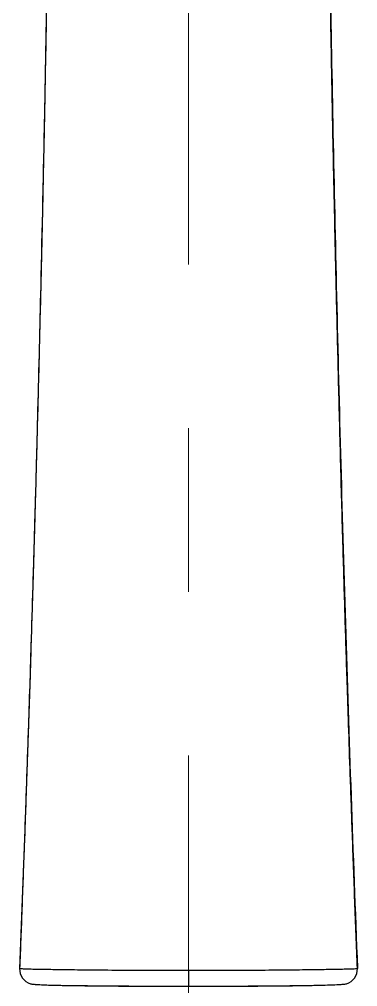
# Model space of a CAD drawing. Extents: x 7920 to 9049, y 0 to 827.
# Drawn here: x 8369.3 to 8402.2, y 387.6 to 481.4 of the extents above; entities that cross this region are included whole.
import ezdxf

# ---------------------------------------------------------------- set-up
doc = ezdxf.new("R2010")
doc.units = 0
doc.header["$LTSCALE"] = 10
doc.header["$MEASUREMENT"] = 0
doc.linetypes.add('CENTER2', pattern=[28.575, 19.05, -3.175, 3.175, -3.175])
doc.layers.add('1', color=7, linetype='CONTINUOUS')
doc.layers.add('Cneter', color=1, linetype='CENTER2', lineweight=13)

msp = doc.modelspace()

# ---------------------------------------------------------------- linework, layer by layer
at = {"layer": '1', "color": 7, "linetype": 'Continuous'}
for p, q in [((8369.343, 389.341), (8369.337, 389.34)), ((8402.145, 389.34), (8402.139, 389.341))]:
    msp.add_line(p, q, dxfattribs=at)
for centre, major_axis, ratio, start_param, end_param in [((8370.834, 389.282), (0.339, 1.461), 0.998873, 1.760247, 3.078028), ((8400.648, 389.282), (-0.339, 1.461), 0.998873, 3.205157, 4.522938), ((8385.741, 389.089), (0, 1.5), 0.000004, 1.514132, 3.152332)]:
    msp.add_ellipse(centre, major_axis=major_axis, ratio=ratio, start_param=start_param, end_param=end_param, dxfattribs=at)
for points, knots in [([(8372.254, 508.277), (8372.245, 506.87), (8372.213, 502.904), (8372.138, 495.701), (8371.986, 485.084), (8371.744, 471.561), (8371.43, 457.11), (8371.143, 445.446), (8370.913, 436.646), (8370.673, 428.093), (8370.321, 416.631), (8369.867, 403.34), (8369.507, 393.837), (8369.337, 389.34)], [0, 0, 0, 0, 0.04114, 0.114398, 0.202128, 0.329324, 0.467621, 0.566225, 0.617062, 0.682316, 0.773565, 0.892831, 1, 1, 1, 1]), ([(8372.238, 505.736), (8372.23, 504.721), (8372.21, 502.452), (8372.175, 499.038), (8372.136, 495.663), (8372.095, 492.581), (8372.054, 489.662), (8372.01, 486.733), (8371.963, 483.777), (8371.888, 479.339), (8371.778, 473.358), (8371.623, 465.774), (8371.455, 458.169), (8371.275, 450.586), (8371.088, 443.153), (8370.895, 435.949), (8370.739, 430.45), (8370.62, 426.416), (8370.531, 423.498), (8370.424, 420.046), (8370.295, 416.048), (8370.145, 411.532), (8369.973, 406.508), (8369.777, 400.981), (8369.565, 395.2), (8369.417, 391.261), (8369.344, 389.341)], [0, 0, 0, 0, 0.029961, 0.066537, 0.09853, 0.12594, 0.153106, 0.17966, 0.206525, 0.2337, 0.299572, 0.365841, 0.432218, 0.495649, 0.558948, 0.619591, 0.675719, 0.695502, 0.719435, 0.747804, 0.780603, 0.817823, 0.85867, 0.903758, 0.953076, 1, 1, 1, 1]), ([(8402.138, 389.341), (8402.055, 391.513), (8401.892, 395.859), (8401.664, 402.11), (8401.464, 407.822), (8401.297, 412.721), (8401.162, 416.822), (8401.048, 420.367), (8400.946, 423.638), (8400.847, 426.903), (8400.705, 431.749), (8400.526, 438.159), (8400.319, 446.081), (8400.129, 453.829), (8399.955, 461.373), (8399.8, 468.598), (8399.665, 475.437), (8399.573, 480.538), (8399.512, 484.219), (8399.47, 486.855), (8399.424, 489.941), (8399.375, 493.47), (8399.325, 497.396), (8399.28, 501.543), (8399.255, 504.34), (8399.244, 505.726)], [0, 0, 0, 0, 0.053068, 0.106225, 0.152842, 0.1929, 0.226384, 0.253585, 0.280159, 0.307049, 0.334253, 0.400178, 0.466478, 0.532857, 0.596297, 0.659604, 0.720253, 0.776356, 0.796087, 0.819949, 0.848258, 0.881011, 0.91821, 0.95907, 1, 1, 1, 1]), ([(8399.246, 505.737), (8399.295, 499.586), (8399.376, 493.147), (8399.637, 476.565), (8399.847, 466.191), (8400.348, 444.768), (8400.631, 433.848), (8401.317, 411.691), (8401.717, 400.502), (8402.145, 389.34)], [0, 0, 0, 0, 0.181839, 0.181839, 0.454559, 0.454559, 0.72728, 0.72728, 1, 1, 1, 1]), ([(8369.337, 389.34), (8369.402, 389.333), (8369.526, 389.32), (8369.987, 389.302), (8370.756, 389.28), (8371.96, 389.262), (8373.853, 389.234), (8376.119, 389.202), (8378.569, 389.19), (8380.681, 389.153), (8382.346, 389.178), (8383.982, 389.172), (8385.153, 389.173), (8385.741, 389.174)], [0, 0, 0, 0, 0.093015, 0.176086, 0.249241, 0.389891, 0.498789, 0.62386, 0.749001, 0.821378, 0.874389, 0.936919, 1, 1, 1, 1]), ([(8385.741, 389.174), (8386.328, 389.173), (8387.497, 389.172), (8389.131, 389.178), (8390.794, 389.154), (8392.902, 389.19), (8395.348, 389.201), (8397.612, 389.234), (8399.508, 389.262), (8400.858, 389.283), (8401.825, 389.312), (8402.032, 389.33), (8402.145, 389.34)], [0, 0, 0, 0, 0.062942, 0.125399, 0.178434, 0.250566, 0.375485, 0.50035, 0.6089, 0.749426, 0.863477, 1, 1, 1, 1]), ([(8370.404, 387.845), (8370.462, 387.831), (8370.673, 387.804), (8371.23, 387.769), (8371.908, 387.741), (8372.613, 387.72), (8373.287, 387.704), (8373.984, 387.691), (8374.844, 387.678), (8376.033, 387.663), (8377.486, 387.648), (8379.178, 387.635), (8381.054, 387.624), (8383.282, 387.616), (8384.883, 387.615), (8385.741, 387.614)], [0, 0, 0, 0, 0.10819, 0.202898, 0.283916, 0.35125, 0.404975, 0.449949, 0.506512, 0.57701, 0.661415, 0.734099, 0.814802, 0.903026, 1, 1, 1, 1]), ([(8385.741, 387.589), (8383.575, 387.589), (8381.461, 387.596), (8377.764, 387.619), (8376.178, 387.635), (8372.35, 387.691), (8371.033, 387.736), (8370.834, 387.782)], [0, 0, 0, 0, 0.25, 0.25, 0.5, 0.5, 1, 1, 1, 1]), ([(8385.741, 387.614), (8386.48, 387.615), (8387.857, 387.616), (8389.776, 387.621), (8391.403, 387.629), (8392.872, 387.639), (8394.14, 387.649), (8395.206, 387.66), (8396.124, 387.671), (8397.054, 387.685), (8398.068, 387.705), (8399.093, 387.73), (8400.028, 387.762), (8400.758, 387.801), (8401.016, 387.83), (8401.078, 387.845)], [0, 0, 0, 0, 0.08375, 0.158987, 0.226608, 0.286803, 0.354754, 0.409012, 0.454162, 0.510627, 0.580809, 0.664747, 0.762607, 0.874452, 1, 1, 1, 1]), ([(8400.648, 387.782), (8400.548, 387.759), (8400.172, 387.737), (8398.83, 387.693), (8397.868, 387.673), (8395.326, 387.636), (8393.747, 387.619), (8390.019, 387.596), (8387.908, 387.589), (8385.741, 387.589)], [0, 0, 0, 0, 0.25, 0.25, 0.5, 0.5, 0.75, 0.75, 1, 1, 1, 1])]:
    msp.add_open_spline(points, degree=3, knots=knots, dxfattribs=at)
at = {"layer": 'Cneter', "lineweight": 5, "ltscale": 0.5}
msp.add_line((8385.741, 171.853), (8385.741, 511.783), dxfattribs=at)

doc.saveas('drawing.dxf')
